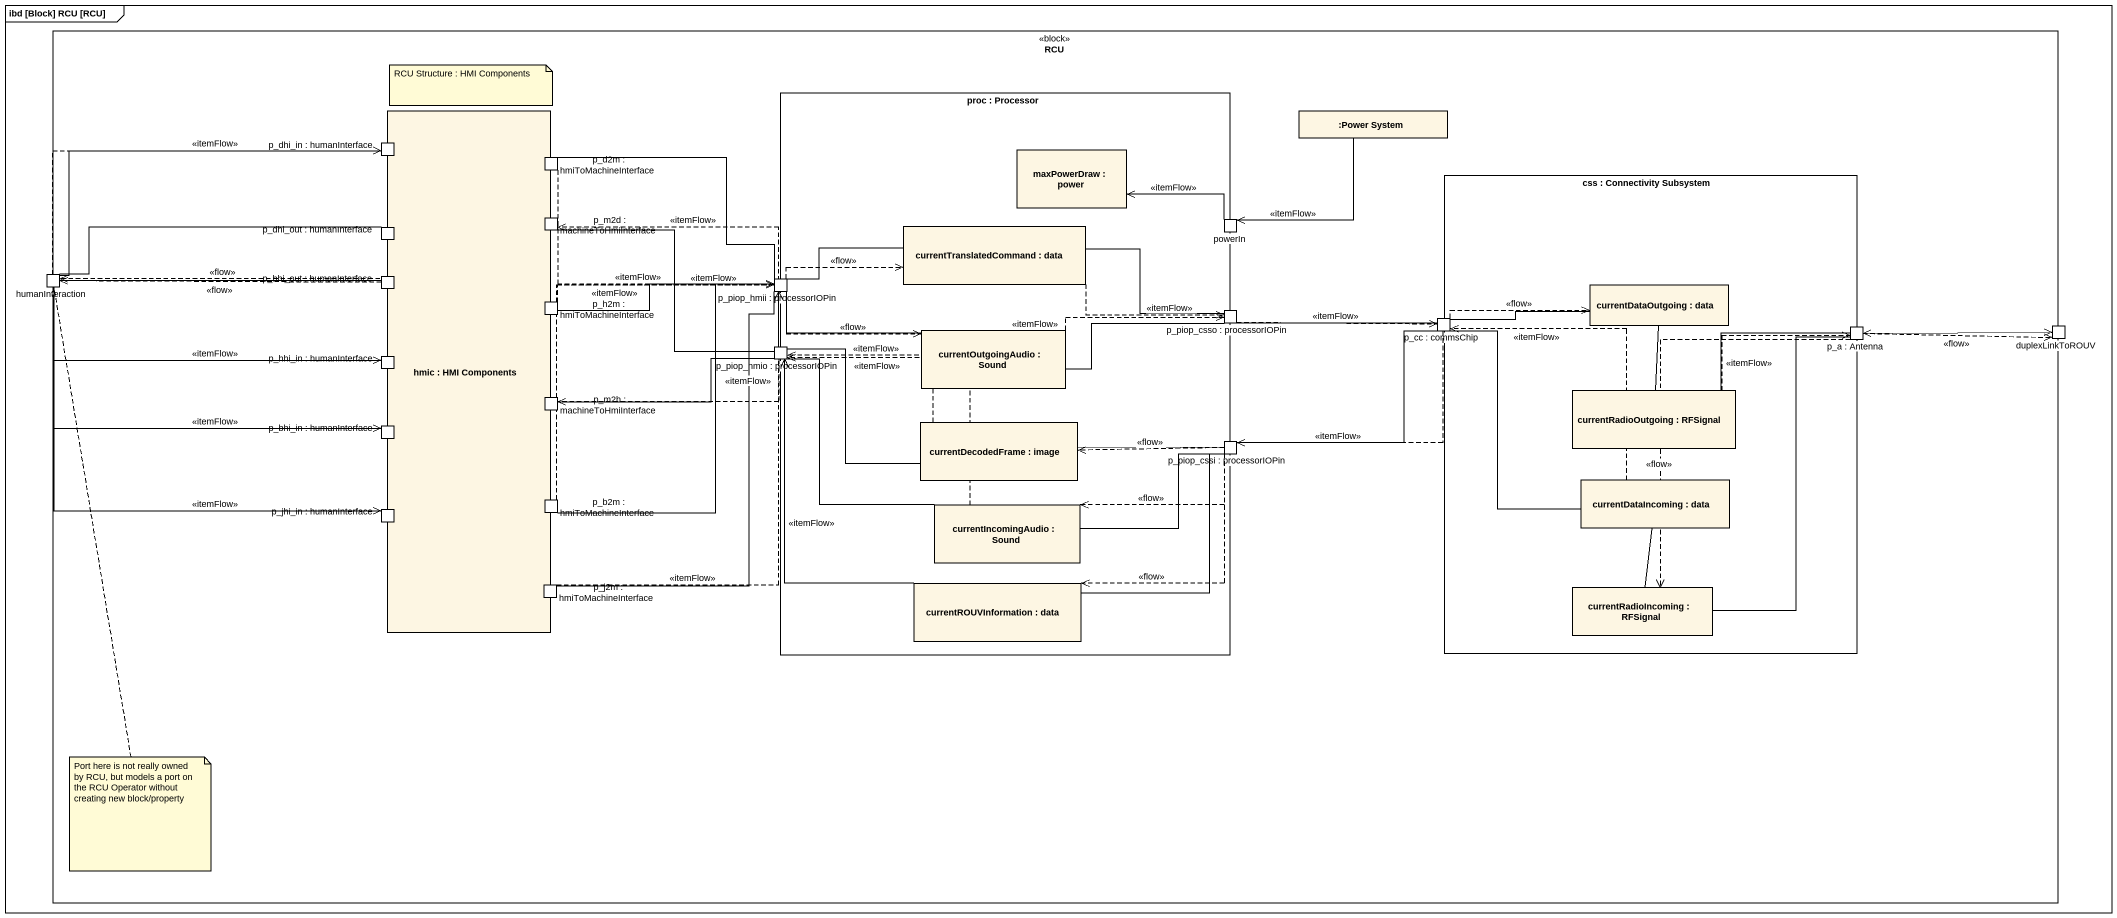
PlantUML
@startuml
mainframe ibd [Block] RCU [RCU]
rectangle RCU <<block>> {
  rectangle "proc : Processor" as proc {
    rectangle "maxPowerDraw : power" as maxPowerDraw
    rectangle "currentTranslatedCommand : data" as currentTranslatedCommand
    port powerIn
    port "p_piop_hmii : processorIOPin" as p_piop_hmii <<FullPort>>
    rectangle "currentOutgoingAudio : Sound" as currentOutgoingAudio
    port "p_piop_csso : processorIOPin" as p_piop_csso <<FullPort>>
    port "p_piop_hmio : processorIOPin" as p_piop_hmio <<FullPort>>
    rectangle "currentDecodedFrame : image" as currentDecodedFrame
    port "p_piop_cssi : processorIOPin" as p_piop_cssi <<FullPort>>
    rectangle "currentIncomingAudio : Sound" as currentIncomingAudio
    rectangle "currentROUVInformation : data" as currentROUVInformation
  }
  rectangle "hmic : HMI Components" as hmic {
    port "p_dhi_in : humanInterface" as p_dhi_in <<ProxyPort>>
    port "p_d2m : hmiToMachineInterface" as p_d2m <<ProxyPort>>
    port "p_m2d : machineToHmiInterface" as p_m2d <<ProxyPort>>
    port "p_dhi_out : humanInterface" as p_dhi_out <<ProxyPort>>
    port "p_hhi_out : humanInterface" as p_hhi_out <<ProxyPort>>
    port "p_h2m : hmiToMachineInterface" as p_h2m <<ProxyPort>>
    port "p_hhi_in : humanInterface" as p_hhi_in <<ProxyPort>>
    port "p_m2h : machineToHmiInterface" as p_m2h <<ProxyPort>>
    port "p_bhi_in : humanInterface" as p_bhi_in <<ProxyPort>>
    port "p_jhi_in : humanInterface" as p_jhi_in <<ProxyPort>>
    port "p_b2m : hmiToMachineInterface" as p_b2m <<ProxyPort>>
    port "p_j2m : hmiToMachineInterface" as p_j2m <<ProxyPort>>
  }
  rectangle ":Power System" as Power_System
  rectangle "css : Connectivity Subsystem" as css {
    rectangle "currentDataOutgoing : data" as currentDataOutgoing
    port "p_cc : commsChip" as p_cc <<FullPort>>
    port "p_a : Antenna" as p_a <<FullPort>>
    rectangle "currentRadioOutgoing : RFSignal" as currentRadioOutgoing
    rectangle "currentDataIncoming : data" as currentDataIncoming
    rectangle "currentRadioIncoming : RFSignal" as currentRadioIncoming
  }
  port humanInteraction
  port duplexLinkToROUV
}
Power_System ..> powerIn : <<itemFlow>>
Power_System -- powerIn
p_d2m .right.> p_piop_hmii : <<itemFlow>>
p_d2m -right- p_piop_hmii
currentTranslatedCommand .right.> p_piop_csso : <<itemFlow>>
currentTranslatedCommand -right- p_piop_csso
powerIn .left.> maxPowerDraw : <<itemFlow>>
powerIn -left- maxPowerDraw
p_dhi_out .left.> humanInteraction : <<flow>>
p_dhi_out -left- humanInteraction
humanInteraction .right.> p_dhi_in : <<itemFlow>>
humanInteraction -right- p_dhi_in
humanInteraction .right.> p_hhi_in : <<itemFlow>>
humanInteraction -right- p_hhi_in
humanInteraction .right.> p_bhi_in : <<itemFlow>>
humanInteraction -right- p_bhi_in
humanInteraction ..> p_jhi_in : <<itemFlow>>
humanInteraction -- p_jhi_in
p_hhi_out .left.> humanInteraction : <<flow>>
p_hhi_out -left- humanInteraction
p_h2m .right.> p_piop_hmii : <<itemFlow>>
p_h2m -right- p_piop_hmii
p_piop_hmii .right.> currentTranslatedCommand : <<flow>>
p_piop_hmii -right- currentTranslatedCommand
p_piop_hmii .right.> currentOutgoingAudio : <<flow>>
p_piop_hmii -right- currentOutgoingAudio
currentDataOutgoing -- currentRadioOutgoing
currentOutgoingAudio .right.> p_piop_csso : <<itemFlow>>
currentOutgoingAudio -right- p_piop_csso
p_piop_csso .right.> p_cc : <<itemFlow>>
p_piop_csso -right- p_cc
p_cc .right.> currentDataOutgoing : <<flow>>
p_cc -right- currentDataOutgoing
p_cc .left.> p_piop_cssi : <<itemFlow>>
p_cc -left- p_piop_cssi
p_a .right.> duplexLinkToROUV : <<flow>>
p_a <-right-> duplexLinkToROUV
p_a ..> currentRadioIncoming : <<flow>>
p_a -- currentRadioIncoming
p_piop_hmio .left.> p_m2d : <<itemFlow>>
p_piop_hmio -left- p_m2d
p_piop_hmio .left.> p_m2h : <<itemFlow>>
p_piop_hmio -left- p_m2h
currentRadioOutgoing .right.> p_a : <<itemFlow>>
currentRadioOutgoing -right- p_a
currentDecodedFrame .left.> p_piop_hmio : <<itemFlow>>
currentDecodedFrame -left- p_piop_hmio
p_piop_cssi -left- currentDecodedFrame
p_piop_cssi .left.> currentDecodedFrame : <<flow>>
p_piop_cssi .left.> currentIncomingAudio : <<flow>>
p_piop_cssi -left- currentIncomingAudio
p_piop_cssi ..> currentROUVInformation : <<flow>>
p_piop_cssi -- currentROUVInformation
currentDataIncoming .up.> p_cc : <<itemFlow>>
currentDataIncoming -up- p_cc
p_b2m .up.> p_piop_hmii : <<itemFlow>>
p_b2m -up- p_piop_hmii
currentIncomingAudio .up.> p_piop_hmio : <<itemFlow>>
currentIncomingAudio -up- p_piop_hmio
p_j2m .up.> p_piop_hmii : <<itemFlow>>
p_j2m -up- p_piop_hmii
currentROUVInformation .up.> p_piop_hmio : <<itemFlow>>
currentROUVInformation -up- p_piop_hmio
currentRadioIncoming -up- currentDataIncoming
note as N1
  RCU Structure : HMI Components
end note
note as N2
  Port here is not really owned by RCU, but models a port on the RCU Operator without creating new block/property
end note
N2 .. humanInteraction
@enduml
